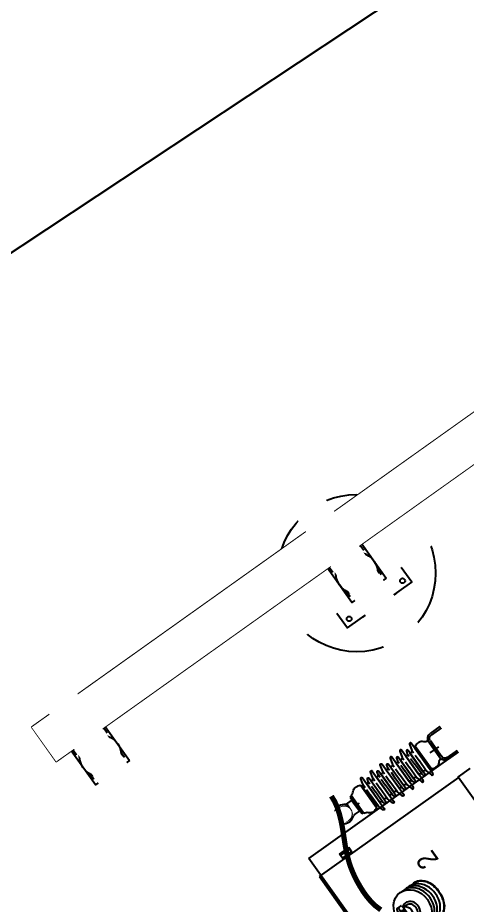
# Model space of a CAD drawing. Header units: feet. Extents: x 2321988 to 2329858, y 6722724 to 6730499.
# Drawn here: x 2326036.07 to 2326043.21, y 6726876.96 to 6726891.07 of the extents above; entities that cross this region are included whole.
import ezdxf
from ezdxf.enums import TextEntityAlignment as Align

# ---------------------------------------------------------------- set-up
doc = ezdxf.new("R2010")
doc.units = ezdxf.units.FT
doc.header["$MEASUREMENT"] = 0
doc.header["$PDSIZE"] = 5
doc.linetypes.add('Midpoint Site Plan$0$HIDDEN', pattern=[0.375, 0.25, -0.125])
for name, color, linetype in [('BESS Dimensions', 3, 'Continuous'), ('C-BESS-EQUIPMENT', 255, 'Continuous'), ('Midpoint Site Plan$0$C-EBUS', 5, 'Continuous'), ('Midpoint Site Plan$0$C-STEL', 4, 'Continuous'), ('Midpoint Site Plan$0$C-SWIR', 8, 'Continuous')]:
    doc.layers.add(name, color=color, linetype=linetype)
doc.styles.add('Midpoint Site Plan$0$Style-ENGINEERING', font='ENGINEERING.shx')
doc.styles.add('TG_DIMS', font='arial.ttf')
doc.dimstyles.new('TG-PROPOSED-ANNO', dxfattribs={"dimtxt": 0.1, "dimasz": 0.1, "dimexe": 0.05, "dimexo": 0.05, "dimgap": 0.02, "dimtad": 0, "dimtih": 1, "dimtoh": 1, "dimdsep": 46, "dimtxsty": 'TG_DIMS', "dimcen": 0, "dimclrd": 256, "dimclre": 256, "dimclrt": 256, "dimaunit": 1, "dimadec": 6, "dimazin": 2, "dimtfac": 1, "dimtofl": 0, "dimtmove": 1, "dimatfit": 3, "dimfxl": 1, "dimtolj": 1, "dimtzin": 0, "dimarcsym": 0})

# ---------------------------------------------------------------- blocks, each defined once
blk = doc.blocks.new('Midpoint Site Plan$0$P1730-01-0001')
at = {"color": 0, "linetype": 'ByBlock', "lineweight": -2}
for p, q in [((-33.79, 35), (-33.79, 36.26)), ((-33.79, 36.26), (-31.63, 36.26)), ((-33.79, 35.94), (-31.63, 35.94)), ((-31.63, 35), (-31.63, 36.26)), ((31.63, 35), (31.63, 36.26)), ((31.63, 36.26), (33.79, 36.26)), ((31.63, 35.94), (33.79, 35.94)), ((33.79, 35), (33.79, 36.26)), ((-39.37, 35), (-39.37, -35)), ((-39.37, 35), (-6.81, 35)), ((-39.22, 35), (-39.22, -35)), ((-33.79, 35.31), (-31.63, 35.31)), ((0, 35.19), (0, -35.19)), ((6.81, 35), (39.37, 35)), ((31.63, 35.31), (33.79, 35.31)), ((39.22, 35), (39.22, -35)), ((39.37, 35), (39.37, -35)), ((-31.08, 21.13), (-31.08, 17.87)), ((-30.83, 21.46), (-29.95, 21.46)), ((-30.65, 21.13), (-30.65, 17.87)), ((-29.77, 21.2), (-29.77, 17.8)), ((-29.04, 20.97), (-29.77, 20.97)), ((18.29, 20.97), (19.02, 20.97)), ((19.02, 21.17), (19.02, 17.77)), ((20.08, 21.44), (19.2, 21.44)), ((19.9, 21.11), (19.9, 17.84)), ((20.33, 21.11), (20.33, 17.84)), ((-30.83, 17.54), (-29.95, 17.54)), ((-29.04, 18.03), (-29.77, 18.03)), ((18.29, 18.03), (19.02, 18.03)), ((20.08, 17.51), (19.2, 17.51)), ((-30.83, 1.96), (-29.95, 1.96)), ((-29.77, 1.7), (-29.77, -1.7)), ((20.08, 1.94), (19.2, 1.94)), ((-31.08, 1.63), (-31.08, -1.63)), ((-30.65, 1.63), (-30.65, -1.63)), ((-29.04, 1.47), (-29.77, 1.47)), ((18.29, 1.47), (19.02, 1.47)), ((19.02, 1.67), (19.02, -1.73)), ((19.9, 1.61), (19.9, -1.66)), ((20.33, 1.61), (20.33, -1.66)), ((-29.04, -1.47), (-29.77, -1.47)), ((18.29, -1.47), (19.02, -1.47)), ((-30.83, -1.96), (-29.95, -1.96)), ((20.08, -1.99), (19.2, -1.99)), ((-31.08, -17.87), (-31.08, -21.13)), ((-30.83, -17.54), (-29.95, -17.54)), ((-30.65, -17.87), (-30.65, -21.13)), ((-29.77, -17.8), (-29.77, -21.2)), ((-29.04, -18.03), (-29.77, -18.03)), ((18.29, -18.03), (19.02, -18.03)), ((19.02, -17.83), (19.02, -21.23)), ((20.08, -17.56), (19.2, -17.56)), ((19.9, -17.89), (19.9, -21.16)), ((20.33, -17.89), (20.33, -21.16)), ((-30.83, -21.46), (-29.95, -21.46)), ((-29.04, -20.97), (-29.77, -20.97)), ((18.29, -20.97), (19.02, -20.97)), ((20.08, -21.49), (19.2, -21.49)), ((-39.37, -35), (-6.81, -35)), ((-33.79, -36.26), (-33.79, -35)), ((-33.79, -35.31), (-31.63, -35.31)), ((-31.63, -36.26), (-31.63, -35)), ((6.81, -35), (39.37, -35)), ((31.63, -36.26), (31.63, -35)), ((31.63, -35.31), (33.79, -35.31)), ((33.79, -36.26), (33.79, -35)), ((-33.79, -35.94), (-31.63, -35.94)), ((-33.79, -36.26), (-31.63, -36.26)), ((31.63, -35.94), (33.79, -35.94)), ((31.63, -36.26), (33.79, -36.26))]:
    blk.add_line(p, q, dxfattribs=at)
blk.add_lwpolyline([(6.81, 35.19), (-6.81, 35.19), (-6.81, -35.19), (6.81, -35.19)], close=True, dxfattribs=at)
for centre, start, end in [((-29.95, 21.42), 0, 90), ((19.2, 21.39), 90, 180), ((-29.95, 17.58), 270, 0), ((19.2, 17.56), 180, 270), ((-29.95, 1.92), 0, 90), ((19.2, 1.89), 90, 180), ((-29.95, -1.92), 270, 0), ((19.2, -1.94), 180, 270), ((-29.95, -17.58), 0, 90), ((19.2, -17.61), 90, 180), ((-29.95, -21.42), 270, 0), ((19.2, -21.44), 180, 270)]:
    blk.add_arc(centre, 0.0491, start, end, dxfattribs=at)
for centre, major_axis, ratio, start_param, end_param in [((-27.96, 19.5), (0, 4.09), 0.833977, 3.049307, 6.375471), ((-27.35, 19.5), (0, 4.09), 0.833977, 3.050793, 6.373985), ((-26.65, 19.5), (0, 4.09), 0.833977, 3.038975, 6.385803), ((14.45, 19.5), (0, 4.09), 0.670598, 6.046109, 9.661854), ((-30.83, 21.13), (0, -0.336), 0.755248, 3.141593, 4.725055), ((-30.4, 21.13), (0, -0.336), 0.755248, 3.141593, 4.725055), ((-28.91, 19.5), (0, 1.91), 0.833977, 2.568457, 6.856321), ((-30, 19.5), (0, 1.47), 0.833977, 3.329957, 6.094821), ((-29.04, 19.5), (0, 1.47), 0.833977, 3.141593, 6.283185), ((19.65, 17.85), (0, 0.336), 0.755248, 3.141593, 4.725055), ((20.08, 17.85), (0, 0.336), 0.755248, 3.141593, 4.725055), ((-27.96, 0), (0, 4.09), 0.833977, 3.049307, 6.375471), ((-27.35, 0), (0, 4.09), 0.833977, 3.050793, 6.373985), ((-26.65, 0), (0, 4.09), 0.833977, 3.038975, 6.385803), ((14.45, 0), (0, 4.09), 0.670598, 6.046109, 9.661854), ((-30.83, 1.63), (0, -0.336), 0.755248, 3.141593, 4.725055), ((-30.4, 1.63), (0, -0.336), 0.755248, 3.141593, 4.725055), ((-28.91, 0), (0, 1.91), 0.833977, 2.568457, 6.856321), ((-30, 0), (0, 1.47), 0.833977, 3.329957, 6.094821), ((-29.04, 0), (0, 1.47), 0.833977, 3.141593, 6.283185), ((19.65, -1.65), (0, 0.336), 0.755248, 3.141593, 4.725055), ((20.08, -1.65), (0, 0.336), 0.755248, 3.141593, 4.725055), ((14.45, -19.5), (0, 4.09), 0.670598, 6.046109, 9.661854), ((-27.96, -19.5), (0, 4.09), 0.833977, 3.049307, 6.375471), ((-27.35, -19.5), (0, 4.09), 0.833977, 3.050793, 6.373985), ((-26.65, -19.5), (0, 4.09), 0.833977, 3.038975, 6.385803), ((-30.83, -17.87), (0, -0.336), 0.755248, 3.141593, 4.725055), ((-30.4, -17.87), (0, -0.336), 0.755248, 3.141593, 4.725055), ((-28.91, -19.5), (0, 1.91), 0.833977, 2.568457, 6.856321), ((-30, -19.5), (0, 1.47), 0.833977, 3.329957, 6.094821), ((-29.04, -19.5), (0, 1.47), 0.833977, 3.141593, 6.283185), ((19.65, -21.15), (0, 0.336), 0.755248, 3.141593, 4.725055), ((20.08, -21.15), (0, 0.336), 0.755248, 3.141593, 4.725055)]:
    blk.add_ellipse(centre, major_axis=major_axis, ratio=ratio, start_param=start_param, end_param=end_param, dxfattribs=at)
at = {"color": 0, "linetype": 'ByBlock', "lineweight": -2, "extrusion": (0, 0, -1)}
for centre, major_axis, ratio, start_param, end_param in [((-25.2, 19.5), (0, 4.09), 0.670598, 6.046109, 9.661854), ((15.9, 19.5), (0, 4.09), 0.833977, 3.038975, 6.385803), ((16.6, 19.5), (0, 4.09), 0.833977, 3.050793, 6.373985), ((17.21, 19.5), (0, 4.09), 0.833977, 3.049307, 6.375471), ((18.16, 19.5), (0, 1.91), 0.833977, 2.568457, 6.856321), ((18.29, 19.5), (0, 1.47), 0.833977, 3.141593, 6.283185), ((19.25, 19.5), (0, 1.47), 0.833977, 3.329957, 6.094821), ((19.65, 21.1), (0, -0.336), 0.755248, 3.141593, 4.725055), ((20.08, 21.1), (0, -0.336), 0.755248, 3.141593, 4.725055), ((-30.83, 17.87), (0, 0.336), 0.755248, 3.141593, 4.725055), ((-30.4, 17.87), (0, 0.336), 0.755248, 3.141593, 4.725055), ((-25.2, 0), (0, 4.09), 0.670598, 6.046109, 9.661854), ((15.9, 0), (0, 4.09), 0.833977, 3.038975, 6.385803), ((16.6, 0), (0, 4.09), 0.833977, 3.050793, 6.373985), ((17.21, 0), (0, 4.09), 0.833977, 3.049307, 6.375471), ((18.16, 0), (0, 1.91), 0.833977, 2.568457, 6.856321), ((19.65, 1.6), (0, -0.336), 0.755248, 3.141593, 4.725055), ((20.08, 1.6), (0, -0.336), 0.755248, 3.141593, 4.725055), ((18.29, 0), (0, 1.47), 0.833977, 3.141593, 6.283185), ((19.25, 0), (0, 1.47), 0.833977, 3.329957, 6.094821), ((-30.83, -1.63), (0, 0.336), 0.755248, 3.141593, 4.725055), ((-30.4, -1.63), (0, 0.336), 0.755248, 3.141593, 4.725055), ((-25.2, -19.5), (0, 4.09), 0.670598, 6.046109, 9.661854), ((15.9, -19.5), (0, 4.09), 0.833977, 3.038975, 6.385803), ((16.6, -19.5), (0, 4.09), 0.833977, 3.050793, 6.373985), ((17.21, -19.5), (0, 4.09), 0.833977, 3.049307, 6.375471), ((18.16, -19.5), (0, 1.91), 0.833977, 2.568457, 6.856321), ((18.29, -19.5), (0, 1.47), 0.833977, 3.141593, 6.283185), ((19.25, -19.5), (0, 1.47), 0.833977, 3.329957, 6.094821), ((19.65, -17.9), (0, -0.336), 0.755248, 3.141593, 4.725055), ((20.08, -17.9), (0, -0.336), 0.755248, 3.141593, 4.725055), ((-30.83, -21.13), (0, 0.336), 0.755248, 3.141593, 4.725055), ((-30.4, -21.13), (0, 0.336), 0.755248, 3.141593, 4.725055)]:
    blk.add_ellipse(centre, major_axis=major_axis, ratio=ratio, start_param=start_param, end_param=end_param, dxfattribs=at)
at = {"color": 0, "linetype": 'ByBlock', "lineweight": -2}
for centre, major_axis, ratio in [((-28.59, 19.5), (0, 4.09), 0.833977), ((19.34, 20.35), (0, 0.275), 0.262998), ((19.65, 20.35), (0, 0.275), 0.262998), ((19.34, 18.6), (0, 0.275), 0.262998), ((19.65, 18.6), (0, 0.275), 0.262998), ((-28.59, 0), (0, 4.09), 0.833977), ((19.34, 0.85), (0, 0.275), 0.262998), ((19.65, 0.85), (0, 0.275), 0.262998), ((19.34, -0.9), (0, 0.275), 0.262998), ((19.65, -0.9), (0, 0.275), 0.262998), ((-28.59, -19.5), (0, 4.09), 0.833977), ((19.34, -18.65), (0, 0.275), 0.262998), ((19.65, -18.65), (0, 0.275), 0.262998), ((19.34, -20.4), (0, 0.275), 0.262998), ((19.65, -20.4), (0, 0.275), 0.262998)]:
    blk.add_ellipse(centre, major_axis=major_axis, ratio=ratio, dxfattribs=at)
at = {"color": 0, "linetype": 'ByBlock', "lineweight": -2, "extrusion": (0, 0, -1)}
for centre, major_axis, ratio in [((17.84, 19.5), (0, 4.09), 0.833977), ((-30.4, 20.37), (0, 0.275), 0.262998), ((-30.09, 20.37), (0, 0.275), 0.262998), ((-30.4, 18.63), (0, 0.275), 0.262998), ((-30.09, 18.63), (0, 0.275), 0.262998), ((17.84, 0), (0, 4.09), 0.833977), ((-30.4, 0.87), (0, 0.275), 0.262998), ((-30.09, 0.87), (0, 0.275), 0.262998), ((-30.4, -0.87), (0, 0.275), 0.262998), ((-30.09, -0.87), (0, 0.275), 0.262998), ((17.84, -19.5), (0, 4.09), 0.833977), ((-30.4, -18.63), (0, 0.275), 0.262998), ((-30.09, -18.63), (0, 0.275), 0.262998), ((-30.4, -20.37), (0, 0.275), 0.262998), ((-30.09, -20.37), (0, 0.275), 0.262998)]:
    blk.add_ellipse(centre, major_axis=major_axis, ratio=ratio, dxfattribs=at)
at = {"color": 0, "linetype": 'ByBlock', "lineweight": -2}
for points in [[(-25.72, 23.43), (-25.63, 23.46), (-25.54, 23.48), (-25.25, 23.52), (-25.04, 23.51), (-24.62, 23.42), (-24.42, 23.34), (-24.02, 23.1), (-23.84, 22.95), (-23.49, 22.58), (-23.33, 22.36), (-23.05, 21.87), (-22.93, 21.6), (-22.74, 21.03), (-22.66, 20.73), (-22.56, 20.1), (-22.54, 19.77), (-22.55, 19.13), (-22.57, 18.81), (-22.68, 18.18), (-22.76, 17.88), (-22.96, 17.31), (-23.09, 17.05), (-23.38, 16.57), (-23.54, 16.36), (-23.89, 16), (-24.08, 15.85), (-24.48, 15.63), (-24.68, 15.56), (-25.1, 15.48), (-25.31, 15.48), (-25.59, 15.53), (-25.65, 15.55), (-25.72, 15.57)], [(14.97, 23.43), (14.88, 23.46), (14.79, 23.48), (14.5, 23.52), (14.29, 23.51), (13.87, 23.42), (13.67, 23.34), (13.27, 23.1), (13.09, 22.95), (12.74, 22.58), (12.58, 22.36), (12.3, 21.87), (12.18, 21.6), (11.99, 21.03), (11.91, 20.73), (11.81, 20.1), (11.79, 19.77), (11.8, 19.13), (11.82, 18.81), (11.93, 18.18), (12.01, 17.88), (12.21, 17.31), (12.34, 17.05), (12.63, 16.57), (12.79, 16.36), (13.14, 16), (13.33, 15.85), (13.73, 15.63), (13.93, 15.56), (14.35, 15.48), (14.56, 15.48), (14.84, 15.53), (14.9, 15.55), (14.97, 15.57)], [(-25.72, 3.93), (-25.63, 3.96), (-25.54, 3.98), (-25.25, 4.02), (-25.04, 4.01), (-24.62, 3.92), (-24.42, 3.84), (-24.02, 3.6), (-23.84, 3.45), (-23.49, 3.08), (-23.33, 2.86), (-23.05, 2.37), (-22.93, 2.1), (-22.74, 1.53), (-22.66, 1.23), (-22.56, 0.6), (-22.54, 0.27), (-22.55, -0.37), (-22.57, -0.69), (-22.68, -1.32), (-22.76, -1.62), (-22.96, -2.19), (-23.09, -2.45), (-23.38, -2.93), (-23.54, -3.14), (-23.89, -3.5), (-24.08, -3.65), (-24.48, -3.87), (-24.68, -3.94), (-25.1, -4.02), (-25.31, -4.02), (-25.59, -3.97), (-25.65, -3.95), (-25.72, -3.93)], [(14.97, 3.93), (14.88, 3.96), (14.79, 3.98), (14.5, 4.02), (14.29, 4.01), (13.87, 3.92), (13.67, 3.84), (13.27, 3.6), (13.09, 3.45), (12.74, 3.08), (12.58, 2.86), (12.3, 2.37), (12.18, 2.1), (11.99, 1.53), (11.91, 1.23), (11.81, 0.6), (11.79, 0.27), (11.8, -0.37), (11.82, -0.69), (11.93, -1.32), (12.01, -1.62), (12.21, -2.19), (12.34, -2.45), (12.63, -2.93), (12.79, -3.14), (13.14, -3.5), (13.33, -3.65), (13.73, -3.87), (13.93, -3.94), (14.35, -4.02), (14.56, -4.02), (14.84, -3.97), (14.9, -3.95), (14.97, -3.93)], [(-25.72, -15.57), (-25.63, -15.54), (-25.54, -15.52), (-25.25, -15.48), (-25.04, -15.49), (-24.62, -15.58), (-24.42, -15.66), (-24.02, -15.9), (-23.84, -16.05), (-23.49, -16.42), (-23.33, -16.64), (-23.05, -17.13), (-22.93, -17.4), (-22.74, -17.97), (-22.66, -18.27), (-22.56, -18.9), (-22.54, -19.23), (-22.55, -19.87), (-22.57, -20.19), (-22.68, -20.82), (-22.76, -21.12), (-22.96, -21.69), (-23.09, -21.95), (-23.38, -22.43), (-23.54, -22.64), (-23.89, -23), (-24.08, -23.15), (-24.48, -23.37), (-24.68, -23.44), (-25.1, -23.52), (-25.31, -23.52), (-25.59, -23.47), (-25.65, -23.45), (-25.72, -23.43)], [(14.97, -15.57), (14.88, -15.54), (14.79, -15.52), (14.5, -15.48), (14.29, -15.49), (13.87, -15.58), (13.67, -15.66), (13.27, -15.9), (13.09, -16.05), (12.74, -16.42), (12.58, -16.64), (12.3, -17.13), (12.18, -17.4), (11.99, -17.97), (11.91, -18.27), (11.81, -18.9), (11.79, -19.23), (11.8, -19.87), (11.82, -20.19), (11.93, -20.82), (12.01, -21.12), (12.21, -21.69), (12.34, -21.95), (12.63, -22.43), (12.79, -22.64), (13.14, -23), (13.33, -23.15), (13.73, -23.37), (13.93, -23.44), (14.35, -23.52), (14.56, -23.52), (14.84, -23.47), (14.9, -23.45), (14.97, -23.43)]]:
    blk.add_open_spline(points, degree=3, knots=[6.085725, 6.085725, 6.085725, 6.085725, 6.186944, 6.186944, 6.426796, 6.426796, 6.666649, 6.666649, 6.906501, 6.906501, 7.146353, 7.146353, 7.386205, 7.386205, 7.626057, 7.626057, 7.86591, 7.86591, 8.105762, 8.105762, 8.345614, 8.345614, 8.585466, 8.585466, 8.825318, 8.825318, 9.065171, 9.065171, 9.305023, 9.305023, 9.544875, 9.544875, 9.622239, 9.622239, 9.622239, 9.622239], dxfattribs=at)
for points in [[(-29.9, 21.42), (-29.85, 21.25), (-29.77, 21.2)], [(19.15, 21.39), (19.1, 21.22), (19.02, 21.17)], [(-29.9, 17.58), (-29.85, 17.75), (-29.77, 17.8)], [(19.15, 17.56), (19.1, 17.73), (19.02, 17.77)], [(-29.9, 1.92), (-29.85, 1.75), (-29.77, 1.7)], [(19.15, 1.89), (19.1, 1.72), (19.02, 1.67)], [(-29.9, -1.92), (-29.85, -1.75), (-29.77, -1.7)], [(19.15, -1.94), (19.1, -1.77), (19.02, -1.73)], [(-29.9, -17.58), (-29.85, -17.75), (-29.77, -17.8)], [(19.15, -17.61), (19.1, -17.78), (19.02, -17.83)], [(-29.9, -21.42), (-29.85, -21.25), (-29.77, -21.2)], [(19.15, -21.44), (19.1, -21.27), (19.02, -21.23)]]:
    blk.add_spline(points, degree=3, dxfattribs=at)
at = {"color": 0, "linetype": 'ByBlock', "lineweight": -2, "style": 'Midpoint Site Plan$0$Style-ENGINEERING', "width": 0.9}
for s, p in [('2', (-20.85, 24.34)), ('1', (22.86, 24.34)), ('4', (-20.85, 4.84)), ('3', (22.86, 4.84)), ('6', (-20.85, -14.7)), ('5', (22.86, -14.7))]:
    blk.add_text(s, height=3.93, rotation=90, dxfattribs=at).set_placement(p, align=Align.MIDDLE_LEFT)
blk = doc.blocks.new('Midpoint Site Plan$0$TR210 INSULATOR SIDE VIEW')
at = {"color": 0}
for p, q in [((-2.56, 14.93), (0, 14.93)), ((-2.36, 13.79), (0, 13.79)), ((1.3, 14.93), (0, 14.93)), ((1.3, 13.79), (0, 13.79)), ((2.56, 14.93), (1.8, 14.93)), ((2.36, 13.79), (1.8, 13.79)), ((-2.36, 12.7), (0, 12.7)), ((1.3, 12.7), (0, 12.7)), ((2.36, 12.7), (1.8, 12.7)), ((-2.36, 11.5), (0, 11.5)), ((-2.36, 10.42), (0, 10.42)), ((1.3, 11.5), (0, 11.5)), ((1.3, 10.42), (0, 10.42)), ((2.36, 11.5), (1.8, 11.5)), ((2.36, 10.42), (1.8, 10.42)), ((-2.36, 9.22), (0, 9.22)), ((1.3, 9.22), (0, 9.22)), ((2.36, 9.22), (1.8, 9.22)), ((-2.36, 8.14), (0, 8.14)), ((-2.36, 6.94), (0, 6.94)), ((1.3, 8.14), (0, 8.14)), ((1.3, 6.94), (0, 6.94)), ((2.36, 8.14), (1.8, 8.14)), ((2.36, 6.94), (1.8, 6.94)), ((-2.36, 5.86), (0, 5.86)), ((1.3, 5.86), (0, 5.86)), ((2.36, 5.86), (1.8, 5.86)), ((-2.36, 4.66), (0, 4.66)), ((-2.36, 3.58), (0, 3.58)), ((1.3, 4.66), (0, 4.66)), ((1.3, 3.58), (0, 3.58)), ((2.36, 4.66), (1.8, 4.66)), ((2.36, 3.58), (1.8, 3.58))]:
    blk.add_line(p, q, dxfattribs=at)
at = {"color": 0, "flags": 128}
for points in [[(-2.13, 18), (2.12, 18, 0.227735), (2.5, 17.22, -0.227741), (2.87, 16.44), (2.87, 16.26, -0.121869), (2.67, 15.44, -0.278289), (2.56, 15.37), (-2.56, 15.37, -0.278278), (-2.67, 15.44, -0.121894), (-2.88, 16.26), (-2.88, 16.44, -0.227722), (-2.5, 17.22, 0.227718), (-2.13, 18)], [(-2.33, 15.31), (2.33, 15.31), (2.33, 15.23, 0.339454), (2.56, 14.93), (3.61, 14.65, -0.876805), (3.56, 14.28), (-3.56, 14.28, -0.876793), (-3.61, 14.65), (-2.56, 14.93, 0.339454), (-2.33, 15.23)], [(-2.15, 14.28), (2.15, 14.28, 0.101429), (2.12, 14.16), (2.12, 14.09, 0.339454), (2.36, 13.79), (2.86, 13.65, -0.876981), (2.81, 13.28), (-2.81, 13.28, -0.876976), (-2.86, 13.65), (-2.36, 13.79, 0.339451), (-2.13, 14.09), (-2.13, 14.16, 0.101427), (-2.15, 14.28)], [(-2.19, 13.28), (2.19, 13.28, 0.163407), (2.12, 13.09), (2.12, 13.01, 0.339454), (2.36, 12.7), (3.61, 12.37, -0.876804), (3.56, 12), (-3.56, 12, -0.876793), (-3.61, 12.37), (-2.36, 12.7, 0.339454), (-2.13, 13.01), (-2.13, 13.09, 0.163407), (-2.19, 13.28)], [(-2.15, 12), (2.15, 12, 0.101429), (2.12, 11.88), (2.12, 11.81, 0.339454), (2.36, 11.5), (2.86, 11.37, -0.876981), (2.81, 11), (-2.81, 11, -0.876973), (-2.86, 11.37), (-2.36, 11.5, 0.339455), (-2.13, 11.81), (-2.13, 11.88, 0.101427), (-2.15, 12)], [(-2.19, 11), (2.19, 11, 0.163407), (2.12, 10.81), (2.12, 10.73, 0.339454), (2.36, 10.42), (3.61, 10.09, -0.876804), (3.56, 9.72), (-3.56, 9.72, -0.876793), (-3.61, 10.09), (-2.36, 10.42, 0.339454), (-2.13, 10.73), (-2.13, 10.81, 0.163407), (-2.19, 11)], [(-2.19, 8.72, -0.163407), (-2.13, 8.53), (-2.13, 8.44, -0.339454), (-2.36, 8.14), (-3.61, 7.81, 0.877156), (-3.56, 7.44), (3.56, 7.44, 0.877149), (3.61, 7.81), (2.36, 8.14, -0.339454), (2.12, 8.44), (2.12, 8.53, -0.163407), (2.19, 8.72)], [(-2.15, 9.72), (2.15, 9.72, 0.101429), (2.12, 9.6), (2.12, 9.52, 0.339454), (2.36, 9.22), (2.86, 9.09, -0.876981), (2.81, 8.72), (-2.81, 8.72, -0.876973), (-2.86, 9.09), (-2.36, 9.22, 0.339455), (-2.13, 9.52), (-2.13, 9.6, 0.101428), (-2.15, 9.72)], [(-2.15, 7.44, -0.101429), (-2.13, 7.31), (-2.13, 7.24, -0.339454), (-2.36, 6.94), (-2.86, 6.81, 0.876981), (-2.81, 6.44), (2.81, 6.44, 0.876973), (2.86, 6.81), (2.36, 6.94, -0.339455), (2.12, 7.24), (2.12, 7.31, -0.101427), (2.15, 7.44)], [(-2.19, 6.44, -0.163407), (-2.13, 6.25), (-2.13, 6.16, -0.339454), (-2.36, 5.86), (-3.61, 5.52, 0.877156), (-3.56, 5.16), (3.56, 5.16, 0.877149), (3.61, 5.52), (2.36, 5.86, -0.339454), (2.12, 6.16), (2.12, 6.25, -0.163407), (2.19, 6.44)], [(-2.15, 5.16, -0.101429), (-2.13, 5.03), (-2.13, 4.96, -0.339454), (-2.36, 4.66), (-2.86, 4.52, 0.876981), (-2.81, 4.16), (2.81, 4.16, 0.876976), (2.86, 4.52), (2.36, 4.66, -0.339451), (2.12, 4.96), (2.12, 5.03, -0.101427), (2.15, 5.16)], [(-2.19, 4.16, -0.163407), (-2.13, 3.97), (-2.13, 3.88, -0.339454), (-2.36, 3.58), (-3.61, 3.24, 0.877156), (-3.56, 2.87), (3.56, 2.87, 0.877149), (3.61, 3.24), (2.36, 3.58, -0.339454), (2.12, 3.88), (2.12, 3.97, -0.163407), (2.19, 4.16)], [(-2.33, 2.69), (-2.33, 2.73, 0.1173), (-2.36, 2.87), (2.36, 2.87, 0.1173), (2.33, 2.73), (2.33, 2.69)]]:
    blk.add_lwpolyline(points, format="xyb", close=True, dxfattribs=at)
at = {"color": 0}
for points in [[(2.34, 15.31), (-2.34, 15.31), (-2.34, 15.37), (2.34, 15.37)], [(-2.34, 2.69), (2.34, 2.69), (2.34, 2.62), (-2.34, 2.62)]]:
    blk.add_lwpolyline(points, close=True, dxfattribs=at)
at = {"color": 0, "flags": 128}
blk.add_lwpolyline([(-2.56, 2.62), (2.56, 2.62, -0.278295), (2.67, 2.56, -0.121858), (2.87, 1.74), (2.87, 1.56, -0.227722), (2.5, 0.78, 0.227721), (2.12, 0), (-2.13, 0, 0.22774), (-2.5, 0.78, -0.227745), (-2.88, 1.56), (-2.88, 1.74, -0.121869), (-2.67, 2.56, -0.278289), (-2.56, 2.62, 0.999995)], format="xyb", dxfattribs=at)
at = {"layer": 'Defpoints', "color": 2, "linetype": 'Continuous'}
for p, q in [((-1, 0), (1, 0)), ((0, 1), (0, -1))]:
    blk.add_line(p, q, dxfattribs=at)
blk = doc.blocks.new('Midpoint Site Plan$0$a2 side')
at = {"layer": 'Midpoint Site Plan$0$C-STEL'}
h = blk.add_hatch(color=256, dxfattribs=at)
h.dxf.hatch_style = 1
h.paths.add_polyline_path([(-0.75, 3.5), (-1.37, 3.5), (-1.37, 3.12), (-0.75, 3.12)])
h = blk.add_hatch(color=256, dxfattribs=at)
h.dxf.hatch_style = 1
h.paths.add_polyline_path([(0.75, 3.5), (1.37, 3.5), (1.37, 3.12), (0.75, 3.12)])
for p, q in [((-1.87, 3.5), (1.88, 3.5)), ((-3, 0), (-3, 2.38)), ((-2.62, 0), (-2.62, 2.38)), ((-1.87, 3.12), (1.88, 3.12)), ((2.63, 0), (2.63, 2.38)), ((3, 0), (3, 2.38)), ((-3, 0), (-2.62, 0)), ((3, 0), (2.63, 0))]:
    blk.add_line(p, q, dxfattribs=at)
at = {"layer": 'Midpoint Site Plan$0$C-STEL', "ltscale": 0.25}
for points in [[(-1.37, 3.12), (-0.75, 3.12), (-0.75, 3.5), (-1.37, 3.5)], [(1.37, 3.12), (0.75, 3.12), (0.75, 3.5), (1.37, 3.5)]]:
    blk.add_lwpolyline(points, close=True, dxfattribs=at)
at = {"layer": 'Midpoint Site Plan$0$C-STEL'}
for centre, radius, start, end in [((-1.87, 2.38), 1.12, 90, 180), ((1.88, 2.38), 1.12, 0, 90), ((-1.87, 2.38), 0.75, 90, 180), ((1.88, 2.38), 0.75, 0, 90)]:
    blk.add_arc(centre, radius, start, end, dxfattribs=at)
blk = doc.blocks.new('Midpoint Site Plan$0$TRAVIS 19-347 side')
for p, q in [((-1.98, 0.33), (-1.37, 0.33)), ((-1.98, 0.33), (-1.98, 0.01)), ((-1.37, 0.03), (-1.31, 0.05)), ((1.3, 0.05), (-1.31, 0.05)), ((-1.27, 1.64), (-1.27, 0.51)), ((-1.27, 0.46), (-1.27, 0.05)), ((-1.27, 0.46), (1.26, 0.46)), ((1.22, 1.64), (-0.01, 1.68)), ((1.22, 1.64), (1.26, 1.64)), ((1.26, 1.64), (1.26, 0.51)), ((1.26, 0.46), (1.26, 0.05)), ((1.3, 0.05), (1.36, 0.03)), ((1.98, 0.33), (1.36, 0.33)), ((1.98, 0.33), (1.98, 0.01)), ((-1.97, 0), (-0.06, 0)), ((1.96, 0), (0.04, 0))]:
    blk.add_line(p, q)
blk.add_circle((-0.01, 3.12), 1.44)
for centre, radius, start, end in [((-0.01, 3.12), 1.81, 145.6299, 222.5712), ((-0.14, 3.2), 1.66, 72.9377, 145.1526), ((0.14, 3.21), 1.65, 34.7736, 94.9735), ((0.27, 4.59), 0.207, 330.0498, 68.9871), ((-0.01, 3.12), 1.81, 317.4288, 34.3701), ((-1.6, 1.68), 0.332, 352.2008, 39.7174), ((1.58, 1.68), 0.331, 140.2425, 187.676), ((-1.96, 0.02), 0.0197, 202.1133, 267.8715), ((-1.41, 0.5), 0.182, 280.5613, 316.1627), ((-1.25, -0.01), 0.0379, 19.5508, 160.4492), ((-1.21, 0.52), 0.0637, 191.9806, 258.0139), ((-0.98, -0.01), 0.0377, 19.2824, 160.7176), ((-0.01, -0.04), 0.063, 35.9722, 144.0278), ((0.97, -0.01), 0.0376, 19.2554, 160.7446), ((1.19, 0.52), 0.0695, 285.4765, 346.6006), ((1.25, -0.01), 0.0377, 19.2824, 160.7176), ((1.39, 0.5), 0.182, 223.8373, 259.4387), ((1.96, 0.02), 0.0197, 272.1285, 337.8867)]:
    blk.add_arc(centre, radius, start, end)
at = {"layer": 'Defpoints', "color": 2}
for p, q in [((-0.01, 0.44), (-0.01, -0.45)), ((-0.45, 0), (0.44, 0))]:
    blk.add_line(p, q, dxfattribs=at)
at = {"layer": 'Midpoint Site Plan$0$C-EBUS', "const_width": 0.133}
blk.add_lwpolyline([(-1.38, 3.12, 1), (1.36, 3.12, 1)], format="xyb", close=True, dxfattribs=at)
at = {"layer": 'Midpoint Site Plan$0$C-EBUS'}
for radius in [1.44, 1.3]:
    blk.add_circle((-0.01, 3.12), radius, dxfattribs=at)
blk = doc.blocks.new('*U57')
at = {"layer": 'C-BESS-EQUIPMENT'}
blk.add_lwpolyline([(39, -39), (39, 39), (117, 39), (117, -39)], close=True, dxfattribs=at)
for centre, radius in [((0, 0), 15), ((-6.25, 6.25), 0.469), ((-6.25, 6.25), 0.469), ((6.25, 6.25), 0.469), ((6.25, 6.25), 0.469), ((-6.25, -6.25), 0.469), ((-6.25, -6.25), 0.469), ((6.25, -6.25), 0.469), ((6.25, -6.25), 0.469)]:
    blk.add_circle(centre, radius, dxfattribs=at)
at = {"layer": 'C-BESS-EQUIPMENT', "rotation": 90}
blk.add_blockref('Midpoint Site Plan$0$P1730-01-0001', (78, 0), dxfattribs=at)
at = {"layer": 'C-BESS-EQUIPMENT', "xscale": -1, "rotation": 180}
blk.add_blockref('Midpoint Site Plan$0$a2 side', (36, -4), dxfattribs=at)
at = {"layer": 'C-BESS-EQUIPMENT', "linetype": 'Continuous', "rotation": 180}
blk.add_blockref('Midpoint Site Plan$0$TRAVIS 19-347 side', (36, -25.5), dxfattribs=at)
blk.add_blockref('Midpoint Site Plan$0$TR210 INSULATOR SIDE VIEW', (36, -7.5), dxfattribs=at)
for points in [[(-4, -67.5), (-4, 67.5), (4, 67.5), (4, -67.5)], [(7.5, -4), (7.5, 4), (148.5, 4), (148.5, -4)], [(34.56, -240), (34.56, -29.98), (34.56, -28.6), (34.62, -28.25), (34.73, -27.95), (35, -27.59), (35.29, -27.37), (35.59, -27.25), (36, -27.18), (36.26, -27.21), (36.59, -27.31), (36.9, -27.5), (37.19, -27.81), (37.35, -28.12), (37.44, -28.62), (37.44, -240)]]:
    blk.add_wipeout(points).dxf.layer = 'C-BESS-EQUIPMENT'
at = {"layer": 'C-BESS-EQUIPMENT', "linetype": 'Midpoint Site Plan$0$HIDDEN', "ltscale": 0.25}
for p, q in [((-4, 3.62), (-1.69, 3.62)), ((1.69, 3.62), (4, 3.62)), ((-4, -3.62), (-1.69, -3.62)), ((1.69, -3.62), (4, -3.62)), ((-4, -56.38), (-1.69, -56.38)), ((1.69, -56.38), (4, -56.38)), ((-4, -63.62), (-1.69, -63.62)), ((1.69, -63.62), (4, -63.62))]:
    blk.add_line(p, q, dxfattribs=at)
at = {"layer": 'C-BESS-EQUIPMENT'}
for points in [[(-4, -7.5), (-7.5, -7.5), (-7.5, 7.5), (-4, 7.5)], [(4, -7.5), (7.5, -7.5), (7.5, 7.5), (4, 7.5)]]:
    blk.add_lwpolyline(points, dxfattribs=at)
for points in [[(4, 4), (4, -4), (-4, -4), (-4, 4)], [(4, -56), (4, -64), (-4, -64), (-4, -56)]]:
    blk.add_lwpolyline(points, close=True, dxfattribs=at)
at = {"layer": 'C-BESS-EQUIPMENT', "const_width": 1}
blk.add_lwpolyline([(54.94, -33.54), (53.7, -33.93), (52.46, -34.15), (51.24, -34.24), (50.05, -34.24), (48.92, -34.16), (47.86, -34.05), (46.86, -33.9), (45.9, -33.71), (44.96, -33.48), (44.03, -33.19), (43.09, -32.85), (42.13, -32.45), (41.12, -31.99), (40.06, -31.46), (38.95, -30.9), (37.8, -30.34), (36.62, -29.81), (35.43, -29.34), (34.22, -28.96), (33.01, -28.71), (31.82, -28.62)], dxfattribs=at)
at = {"layer": 'C-BESS-EQUIPMENT'}
for centre in [(0, 0), (0, -60)]:
    blk.add_circle(centre, 4, dxfattribs=at)
blk = doc.blocks.new('*D109')
at = {"layer": 'BESS Dimensions', "lineweight": -2, "transparency": 16777216}
for p, q in [((2326125.169, 6727002.866), (2326110.284, 6727023.758)), ((2326105.041, 6727013.884), (2326040.778, 6726968.097)), ((2325956.673, 6726908.175), (2326020.937, 6726953.961)), ((2325960.513, 6726885.552), (2325945.628, 6726906.444))]:
    blk.add_line(p, q, dxfattribs=at)
at = {"layer": 'BESS Dimensions', "transparency": 16777216}
for points in [[(2326104.074, 6727015.241), (2326106.008, 6727012.526), (2326113.185, 6727019.686)], [(2325955.706, 6726909.532), (2325957.64, 6726906.817), (2325948.529, 6726902.372)]]:
    blk.add_solid(points, dxfattribs=at)
at = {"layer": 'Defpoints', "color": 0, "transparency": 16777216}
for p in [(2326128.071, 6726998.794), (2325948.529, 6726902.372), (2325963.414, 6726881.48)]:
    blk.add_point(p, dxfattribs=at)
at = {"layer": 'BESS Dimensions', "transparency": 16777216, "insert": (2326030.857, 6726961.029), "char_height": 10, "attachment_point": 5, "style": 'TG_DIMS'}
blk.add_mtext("\\A1;202.17'", dxfattribs=at)
blk = doc.blocks.new('*D110')
at = {"layer": 'BESS Dimensions', "lineweight": -2, "transparency": 16777216}
for p, q in [((2325959.342, 6726878.579), (2325907.907, 6726841.932)), ((2325917.781, 6726836.689), (2325957.716, 6726780.639)), ((2326007.722, 6726710.453), (2325967.788, 6726766.503)), ((2326060.888, 6726736.054), (2326009.453, 6726699.407))]:
    blk.add_line(p, q, dxfattribs=at)
at = {"layer": 'BESS Dimensions', "transparency": 16777216}
for points in [[(2325919.139, 6726837.657), (2325916.424, 6726835.722), (2325911.979, 6726844.834)], [(2326009.079, 6726711.42), (2326006.365, 6726709.486), (2326013.525, 6726702.308)]]:
    blk.add_solid(points, dxfattribs=at)
at = {"layer": 'Defpoints', "color": 0, "transparency": 16777216}
for p in [(2325963.414, 6726881.48), (2326064.96, 6726738.955), (2326013.525, 6726702.308)]:
    blk.add_point(p, dxfattribs=at)
at = {"layer": 'BESS Dimensions', "transparency": 16777216, "insert": (2325962.752, 6726773.571), "char_height": 10, "attachment_point": 5, "style": 'TG_DIMS'}
blk.add_mtext("\\A1;175'", dxfattribs=at)

msp = doc.modelspace()

# ---------------------------------------------------------------- block references
at = {"layer": 'C-BESS-EQUIPMENT', "xscale": 0.08333333333333331, "yscale": 0.08333333333333331, "zscale": 0.08333333333333331, "rotation": 305.4689808292026}
msp.add_blockref('*U57', (2326041.453, 6726882.241), dxfattribs=at)

# ---------------------------------------------------------------- next in the draw order: linework, layer by layer
at = {"layer": 'C-BESS-EQUIPMENT'}
msp.add_lwpolyline([(2326036.292, 6726879.791), (2326045.454, 6726886.319), (2326045.841, 6726885.776), (2326036.679, 6726879.248)], close=True, dxfattribs=at)

# ---------------------------------------------------------------- next in the draw order: wipeouts: each hides what was drawn before it
msp.add_wipeout([(2326036.292, 6726879.791), (2326045.454, 6726886.319), (2326045.841, 6726885.776), (2326036.679, 6726879.248)]).dxf.layer = 'C-BESS-EQUIPMENT'

# ---------------------------------------------------------------- next in the draw order: wipeouts: each hides what was drawn before it
msp.add_wipeout([(2326040.082, 6726884.64), (2326073.786, 6726837.336), (2326073.336, 6726837.015), (2326039.633, 6726884.32)]).dxf.layer = 'C-BESS-EQUIPMENT'

# ---------------------------------------------------------------- next in the draw order: wipeouts: each hides what was drawn before it
msp.add_wipeout([(2326036.01, 6726881.739), (2326069.714, 6726834.434), (2326069.264, 6726834.114), (2326035.56, 6726881.419)]).dxf.layer = 'C-BESS-EQUIPMENT'

# ---------------------------------------------------------------- next in the draw order: linework, layer by layer
at = {"layer": 'Midpoint Site Plan$0$C-SWIR'}
msp.add_line((2326146.497, 6726960.565), (2326007.201, 6726868.274), dxfattribs=at)

# ---------------------------------------------------------------- next in the draw order: dimensions: what is measured, and where the dimension line sits
at = {"layer": 'BESS Dimensions'}
for p1, p2, distance, picture, middle in [((2326128.071, 6726998.794), (2325963.414, 6726881.48), -25.652, '*D109', (2326030.857, 6726961.029)), ((2325963.414, 6726881.48), (2326064.96, 6726738.955), -63.155, '*D110', (2325962.752, 6726773.571))]:
    dim = msp.add_aligned_dim(p1=p1, p2=p2, distance=distance, dimstyle='TG-PROPOSED-ANNO', override={"dimscale": 50, "dimpost": "'"}, dxfattribs=at)
    dim.commit()
    dim.dimension.update_dxf_attribs({"geometry": picture, "text_midpoint": middle})

doc.saveas('drawing.dxf')
